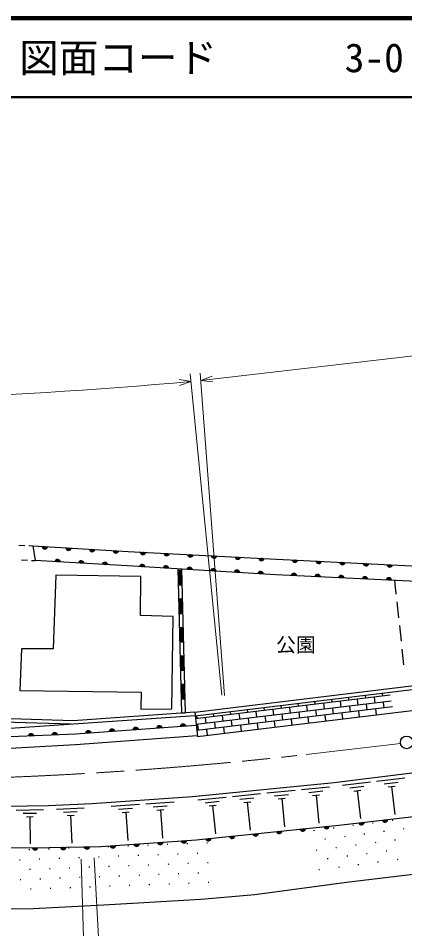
# Model space of a CAD drawing. Units: millimetres, scale not verified. Extents: x 40000 to 680000, y 20000 to 380000.
# Drawn here: x 120244 to 169122, y 264795 to 380000 of the extents above; entities that cross this region are included whole.
import ezdxf
from ezdxf.enums import TextEntityAlignment as Align

# ---------------------------------------------------------------- set-up
doc = ezdxf.new("R2010")
doc.units = ezdxf.units.MM
doc.header["$LTSCALE"] = 1000
doc.linetypes.add('CHAIN', pattern=[18.5, 12, -1.5, 3.5, -1.5])
for name, color, linetype, lineweight in [('M-BGD', 7, 'Continuous', 25), ('M-BMK', 2, 'CHAIN', 13), ('M-BMK-HTXT', 7, 'Continuous', 13), ('M-BMK-SRVR', 3, 'Continuous', 25), ('M-STR-HTXT', 7, 'Continuous', 13), ('M-TTL', 2, 'Continuous', 140), ('M-TTL-LINE', 7, 'Continuous', 50)]:
    doc.layers.add(name, color=color, linetype=linetype, lineweight=lineweight)
doc.layers.add('M-TTL-TXT', color=7, linetype='Continuous')
doc.styles.add('ＭＳ ゴシック', font='')
doc.styles.get('ＭＳ ゴシック').set_extended_font_data('MS Gothic')

msp = doc.modelspace()

# ---------------------------------------------------------------- linework, layer by layer
at = {"layer": 'M-BGD'}
for p, q in [((120331, 313337), (121080, 313296)), ((121579, 313268), (122074, 313241)), ((122074, 313241), (122391, 311386)), ((120657, 311476), (121406, 311437)), ((121906, 311411), (122391, 311386)), ((140482, 310321), (140931, 310332)), ((140925, 292094), (140482, 310321)), ((140937, 310100), (140487, 310089)), ((140621, 308292), (140577, 310091)), ((140711, 308294), (140667, 310093)), ((140801, 308296), (140757, 310095)), ((140891, 308298), (140847, 310098)), ((141375, 292105), (140931, 310332)), ((168046, 307138), (167857, 308874)), ((140531, 308289), (140981, 308300)), ((141025, 306501), (140575, 306490)), ((140709, 304693), (140665, 306492)), ((140799, 304695), (140755, 306494)), ((140889, 304697), (140845, 306496)), ((140978, 304699), (140935, 306499)), ((168369, 304155), (168153, 306144)), ((140619, 304690), (141068, 304701)), ((168693, 301173), (168477, 303161)), ((141112, 302902), (140662, 302891)), ((140796, 301094), (140752, 302893)), ((140886, 301096), (140842, 302895)), ((140976, 301098), (140932, 302898)), ((141066, 301100), (141022, 302900)), ((140706, 301091), (141156, 301102)), ((169016, 298190), (168800, 300179)), ((141200, 299303), (140750, 299292)), ((140884, 297495), (140840, 299294)), ((140974, 297497), (140930, 299296)), ((141064, 297499), (141020, 299299)), ((141154, 297501), (141110, 299301)), ((140794, 297493), (141244, 297504)), ((141288, 295704), (140838, 295693)), ((140971, 293896), (140928, 295695)), ((141061, 293898), (141018, 295697)), ((141151, 293900), (141108, 295700)), ((141241, 293902), (141198, 295702)), ((140882, 293894), (141331, 293905)), ((167291, 294336), (142651, 291370)), ((142906, 289134), (184695, 294164)), ((159939, 293451), (159892, 293840)), ((162073, 293708), (162027, 294098)), ((163230, 293092), (163141, 293836)), ((164208, 293965), (164161, 294355)), ((165365, 293348), (165275, 294093)), ((166343, 294222), (166296, 294613)), ((167421, 293596), (142736, 290625)), ((167550, 292856), (142821, 289880)), ((151401, 292423), (151354, 292809)), ((153535, 292680), (153489, 293067)), ((154692, 292064), (154602, 292808)), ((155670, 292937), (155623, 293324)), ((156827, 292321), (156737, 293065)), ((157804, 293194), (157758, 293582)), ((158961, 292578), (158872, 293322)), ((160118, 291961), (160029, 292706)), ((161096, 292835), (161006, 293579)), ((162253, 292218), (162163, 292963)), ((164387, 292475), (164298, 293220)), ((166522, 292732), (166432, 293477)), ((142555, 292214), (127188, 291086)), ((140925, 292094), (141375, 292105)), ((142555, 292214), (142906, 289134)), ((142862, 291395), (142816, 291778)), ((144019, 290779), (143929, 291524)), ((144997, 291652), (144951, 292036)), ((146154, 291036), (146064, 291781)), ((147131, 291909), (147085, 292294)), ((148288, 291293), (148199, 292038)), ((149266, 292166), (149220, 292551)), ((150423, 291550), (150333, 292295)), ((151580, 290934), (151490, 291678)), ((152557, 291807), (152468, 292552)), ((153714, 291191), (153625, 291935)), ((155849, 291448), (155759, 292192)), ((157006, 290831), (156916, 291576)), ((157984, 291705), (157894, 292449)), ((159140, 291088), (159051, 291833)), ((161275, 291345), (161185, 292090)), ((163410, 291602), (163320, 292347)), ((165544, 291859), (165455, 292604)), ((143041, 289906), (142952, 290651)), ((145176, 290163), (145086, 290908)), ((147311, 290420), (147221, 291165)), ((148467, 289804), (148378, 290548)), ((149445, 290677), (149356, 291422)), ((150602, 290061), (150512, 290805)), ((152737, 290318), (152647, 291062)), ((154871, 290575), (154782, 291319)), ((144198, 289290), (144109, 290035)), ((146333, 289547), (146243, 290292)), ((165555, 283474), (169120, 283908)), ((151695, 281976), (155250, 282330)), ((156052, 282410), (159595, 282762)), ((161230, 282947), (164772, 283378)), ((162169, 282612), (163941, 282828)), ((162666, 282223), (163552, 282331)), ((163109, 282277), (163540, 278735)), ((166501, 283137), (168283, 283354)), ((167001, 282745), (167892, 282854)), ((167446, 282800), (167880, 279235)), ((142945, 281106), (146524, 281462)), ((147326, 281542), (150893, 281897)), ((148262, 281185), (150045, 281362)), ((152628, 281620), (154405, 281797)), ((153116, 281220), (154005, 281309)), ((153561, 281264), (153914, 277709)), ((156982, 282055), (158753, 282231)), ((157469, 281656), (158355, 281744)), ((157912, 281700), (158264, 278157)), ((125068, 279929), (128573, 280095)), ((131978, 280313), (135569, 280567)), ((132907, 279927), (134703, 280054)), ((136365, 280623), (139959, 280877)), ((137296, 280238), (139092, 280365)), ((143884, 280748), (145673, 280926)), ((144376, 280345), (145271, 280434)), ((144823, 280389), (145179, 276811)), ((148752, 280783), (149644, 280872)), ((149198, 280828), (149553, 277261)), ((119990, 279820), (123427, 279872)), ((120855, 279403), (122574, 279429)), ((121292, 278980), (122151, 278993)), ((121721, 278987), (121773, 275549)), ((125965, 279532), (127717, 279615)), ((126424, 279115), (127300, 279156)), ((126862, 279136), (127028, 275631)), ((133388, 279510), (134285, 279574)), ((133837, 279542), (134091, 275951)), ((137776, 279820), (138675, 279884)), ((138226, 279852), (138480, 276259)), ((162658, 277856), (162559, 277844)), ((165138, 278178), (165038, 278165)), ((167617, 278500), (167518, 278487)), ((157700, 277213), (157601, 277200)), ((160179, 277535), (160080, 277522)), ((164059, 276778), (163960, 276765)), ((166538, 277099), (166439, 277086)), ((169017, 277421), (168918, 277408)), ((136683, 275355), (136583, 275351)), ((139181, 275448), (139081, 275445)), ((141679, 275542), (141579, 275538)), ((144178, 275635), (144078, 275632)), ((159100, 276134), (159001, 276122)), ((161580, 276456), (161480, 276443)), ((162980, 275377), (162881, 275364)), ((165459, 275699), (165360, 275686)), ((167938, 276021), (167839, 276008)), ((121693, 274794), (121593, 274790)), ((124192, 274887), (124092, 274883)), ((126690, 274981), (126590, 274977)), ((129188, 275074), (129088, 275070)), ((131686, 275168), (131586, 275164)), ((134185, 275261), (134085, 275257)), ((140477, 274246), (140377, 274242)), ((142975, 274339), (142875, 274336)), ((158021, 274734), (157922, 274721)), ((160501, 275056), (160402, 275043)), ((164380, 274298), (164281, 274286)), ((166860, 274620), (166760, 274607)), ((120491, 273498), (120391, 273494)), ((122989, 273591), (122889, 273588)), ((125488, 273685), (125388, 273681)), ((127986, 273778), (127886, 273775)), ((130484, 273872), (130384, 273868)), ((132982, 273965), (132882, 273962)), ((135481, 274059), (135381, 274055)), ((137979, 274152), (137879, 274149)), ((141773, 273044), (141673, 273040)), ((144271, 273137), (144171, 273133)), ((159422, 273655), (159323, 273642)), ((161901, 273977), (161802, 273964)), ((165781, 273220), (165682, 273207)), ((168260, 273541), (168161, 273528)), ((121787, 272295), (121687, 272292)), ((124285, 272389), (124185, 272385)), ((126783, 272482), (126683, 272479)), ((129282, 272576), (129182, 272572)), ((131780, 272669), (131680, 272666)), ((134278, 272763), (134178, 272759)), ((136776, 272857), (136676, 272853)), ((139275, 272950), (139175, 272946)), ((158343, 272255), (158244, 272242)), ((160822, 272576), (160723, 272564)), ((163302, 272898), (163202, 272885)), ((120585, 271000), (120485, 270996)), ((123083, 271093), (122983, 271089)), ((125581, 271187), (125481, 271183)), ((128079, 271280), (127979, 271276)), ((130578, 271374), (130478, 271370)), ((133076, 271467), (132976, 271463)), ((135574, 271561), (135474, 271557)), ((138072, 271654), (137972, 271650)), ((140571, 271748), (140471, 271744)), ((143069, 271841), (142969, 271837)), ((121880, 269797), (121780, 269793)), ((124379, 269891), (124279, 269887)), ((126877, 269984), (126777, 269980)), ((129375, 270078), (129275, 270074)), ((131873, 270171), (131773, 270167)), ((134372, 270265), (134272, 270261)), ((136870, 270358), (136770, 270355)), ((139368, 270452), (139268, 270448)), ((141866, 270545), (141766, 270542)), ((144365, 270639), (144265, 270635))]:
    msp.add_line(p, q, dxfattribs=at)
for points in [[(122074, 313241), (134133, 312536), (152906, 311578), (172539, 310590), (197838, 309658), (214324, 309342), (223031, 309366)], [(126918, 290672), (112501, 291116), (107182, 292501), (94074, 291836), (93770, 290848), (77679, 291240), (77061, 291470), (73799, 311621)], [(127188, 291086), (112566, 291585), (107086, 292925), (93815, 292377), (93521, 291325), (77809, 291708), (77553, 291855), (74263, 311697)], [(222929, 307536), (214221, 307511), (197735, 307827), (172410, 308659), (152797, 309586), (134030, 310706), (122391, 311386)], [(142555, 292214), (182784, 297094), (199441, 304095)], [(142608, 291753), (182910, 296619), (199489, 303586)], [(69424, 279077), (102578, 280060), (124055, 280381), (129539, 280641), (142294, 281544), (160184, 283323), (170019, 284521), (198125, 288309), (227908, 292037), (244579, 294222), (256827, 295505), (269064, 296228), (284732, 296681), (303469, 296000), (315987, 294997), (337904, 292234), (384891, 286447), (484552, 274957), (490332, 274156), (499814, 273154), (507809, 272548)], [(142608, 291753), (127215, 290692), (119221, 290138), (112577, 289946), (85431, 289559), (69267, 289364)], [(69459, 274155), (102599, 274897), (124170, 275068), (130709, 275213), (142729, 276056), (160782, 277913), (172472, 279261), (199069, 282640), (228660, 286670), (245217, 289173), (257202, 290784), (269261, 291751), (284725, 291992), (303019, 290816), (316099, 289404), (338483, 286896), (367648, 283565), (384379, 281450), (452746, 272939), (485088, 269178)], [(142749, 290513), (127476, 289439), (119263, 289061), (112594, 288952), (85453, 288482), (69280, 288250)], [(69293, 287226), (85218, 287191), (112621, 287463), (119169, 287666), (127466, 288126), (142891, 289268)], [(69514, 266555), (102608, 267114), (122125, 267364), (131050, 267821), (143321, 268527), (150155, 269147), (161766, 270689), (173354, 272093), (200019, 275452), (229730, 279254), (246257, 281490), (258043, 283041), (268289, 284357), (284591, 284774), (295782, 284246), (302451, 283652), (315397, 282486), (337796, 280229), (366936, 277215), (383582, 275481), (409490, 272599), (425575, 270659)]]:
    msp.add_lwpolyline(points, dxfattribs=at)
msp.add_lwpolyline([(139673, 292609), (139853, 304296), (135715, 304448), (135740, 309367), (125004, 309528), (124663, 300212), (120671, 300204), (120446, 294945), (135807, 294737), (135753, 292577)], close=True, dxfattribs=at)
for centre, radius, start, end in [((123614, 313205), 354, 185.45269, 347.85787), ((123614, 313205), 283, 187.67673, 345.63383), ((123614, 313205), 212, 191.42306, 341.88751), ((123614, 313205), 142, 199.13479, 334.17578), ((123614, 313205), 100, 209.45245, 323.85812), ((126609, 313030), 354, 185.45269, 347.85787), ((126609, 313030), 283, 187.67673, 345.63383), ((126609, 313030), 212, 191.42306, 341.88751), ((126609, 313030), 142, 199.13479, 334.17578), ((126609, 313030), 100, 209.45245, 323.85812), ((129604, 312855), 354, 185.45269, 347.85787), ((129604, 312855), 283, 187.67673, 345.63383), ((129604, 312855), 212, 191.42306, 341.88751), ((129604, 312855), 142, 199.13479, 334.17578), ((129604, 312855), 100, 209.45245, 323.85812), ((132599, 312680), 354, 185.45269, 347.85787), ((132599, 312680), 283, 187.67673, 345.63383), ((132599, 312680), 212, 191.42306, 341.88751), ((132599, 312680), 142, 199.13479, 334.17578), ((132599, 312680), 100, 209.45245, 323.85812), ((136032, 312493), 354, 185.87506, 348.28024), ((136032, 312493), 283, 188.0991, 346.0562), ((136032, 312493), 212, 191.84542, 342.30987), ((136032, 312493), 142, 199.55715, 334.59814), ((136032, 312493), 100, 209.87482, 324.28048), ((139028, 312340), 354, 185.87506, 348.28024), ((139028, 312340), 283, 188.0991, 346.0562), ((139028, 312340), 212, 191.84542, 342.30987), ((139028, 312340), 142, 199.55715, 334.59814), ((139028, 312340), 100, 209.87482, 324.28048), ((125213, 311167), 354, 5.45269, 167.85787), ((125213, 311167), 283, 7.67673, 165.63383), ((125213, 311167), 212, 11.42306, 161.88751), ((125213, 311167), 142, 19.13479, 154.17578), ((125213, 311167), 100, 29.45245, 143.85812), ((128207, 310992), 354, 5.45269, 167.85787), ((128207, 310992), 283, 7.67673, 165.63383), ((128207, 310992), 212, 11.42306, 161.88751), ((128207, 310992), 142, 19.13479, 154.17578), ((128207, 310992), 100, 29.45245, 143.85812), ((131202, 310817), 354, 5.45269, 167.85787), ((131202, 310817), 283, 7.67673, 165.63383), ((142024, 312187), 354, 185.87506, 348.28024), ((142024, 312187), 283, 188.0991, 346.0562), ((142024, 312187), 212, 191.84542, 342.30987), ((142024, 312187), 142, 199.55715, 334.59814), ((142024, 312187), 100, 209.87482, 324.28048), ((145020, 312035), 354, 185.87506, 348.28024), ((145020, 312035), 283, 188.0991, 346.0562), ((145020, 312035), 212, 191.84542, 342.30987), ((145020, 312035), 142, 199.55715, 334.59814), ((145020, 312035), 100, 209.87482, 324.28048), ((148016, 311882), 354, 185.87506, 348.28024), ((148016, 311882), 283, 188.0991, 346.0562), ((148016, 311882), 212, 191.84542, 342.30987), ((148016, 311882), 142, 199.55715, 334.59814), ((148016, 311882), 100, 209.87482, 324.28048), ((151012, 311729), 354, 185.87506, 348.28024), ((151012, 311729), 283, 188.0991, 346.0562), ((151012, 311729), 212, 191.84542, 342.30987), ((151012, 311729), 142, 199.55715, 334.59814), ((151012, 311729), 100, 209.87482, 324.28048), ((155235, 311515), 354, 185.91738, 348.32256), ((155235, 311515), 283, 188.14142, 346.09852), ((155235, 311515), 212, 191.88775, 342.35219), ((155235, 311515), 142, 199.59948, 334.64046), ((155235, 311515), 100, 209.91714, 324.3228), ((158231, 311364), 354, 185.91738, 348.32256), ((158231, 311364), 283, 188.14142, 346.09852), ((158231, 311364), 212, 191.88775, 342.35219), ((158231, 311364), 142, 199.59948, 334.64046), ((158231, 311364), 100, 209.91714, 324.3228), ((161227, 311213), 354, 185.91738, 348.32256), ((161227, 311213), 283, 188.14142, 346.09852), ((161227, 311213), 212, 191.88775, 342.35219), ((161227, 311213), 142, 199.59948, 334.64046), ((161227, 311213), 100, 209.91714, 324.3228), ((131202, 310817), 212, 11.42306, 161.88751), ((131202, 310817), 142, 19.13479, 154.17578), ((131202, 310817), 100, 29.45245, 143.85812), ((135924, 310538), 354, 5.38155, 167.78673), ((135924, 310538), 283, 7.60559, 165.56269), ((135924, 310538), 212, 11.35191, 161.81636), ((135924, 310538), 142, 19.06364, 154.10463), ((135924, 310538), 100, 29.38131, 143.78697), ((138918, 310360), 354, 5.38155, 167.78673), ((138918, 310360), 283, 7.60559, 165.56269), ((138918, 310360), 212, 11.35191, 161.81636), ((138918, 310360), 142, 19.06364, 154.10463), ((138918, 310360), 100, 29.38131, 143.78697), ((141913, 310181), 354, 5.38155, 167.78673), ((141913, 310181), 283, 7.60559, 165.56269), ((141913, 310181), 212, 11.35191, 161.81636), ((141913, 310181), 142, 19.06364, 154.10463), ((141913, 310181), 100, 29.38131, 143.78697), ((144908, 310002), 354, 5.38155, 167.78673), ((144908, 310002), 283, 7.60559, 165.56269), ((144908, 310002), 212, 11.35191, 161.81636), ((144908, 310002), 142, 19.06364, 154.10463), ((144908, 310002), 100, 29.38131, 143.78697), ((147902, 309823), 354, 5.38155, 167.78673), ((147902, 309823), 283, 7.60559, 165.56269), ((147902, 309823), 212, 11.35191, 161.81636), ((147902, 309823), 142, 19.06364, 154.10463), ((147902, 309823), 100, 29.38131, 143.78697), ((150897, 309645), 354, 5.38155, 167.78673), ((150897, 309645), 283, 7.60559, 165.56269), ((164223, 311063), 354, 185.91738, 348.32256), ((164223, 311063), 283, 188.14142, 346.09852), ((164223, 311063), 212, 191.88775, 342.35219), ((164223, 311063), 142, 199.59948, 334.64046), ((164223, 311063), 100, 209.91714, 324.3228), ((167219, 310912), 354, 185.91738, 348.32256), ((167219, 310912), 283, 188.14142, 346.09852), ((167219, 310912), 212, 191.88775, 342.35219), ((167219, 310912), 142, 199.59948, 334.64046), ((167219, 310912), 100, 209.91714, 324.3228), ((150897, 309645), 212, 11.35191, 161.81636), ((150897, 309645), 142, 19.06364, 154.10463), ((150897, 309645), 100, 29.38131, 143.78697), ((155109, 309422), 354, 6.09299, 168.49817), ((155109, 309422), 283, 8.31703, 166.27413), ((155109, 309422), 212, 12.06336, 162.52781), ((155109, 309422), 142, 19.77509, 154.81608), ((155109, 309422), 100, 30.09275, 144.49841), ((158106, 309281), 354, 6.09299, 168.49817), ((158106, 309281), 283, 8.31703, 166.27413), ((158106, 309281), 212, 12.06336, 162.52781), ((158106, 309281), 142, 19.77509, 154.81608), ((158106, 309281), 100, 30.09275, 144.49841), ((161103, 309139), 354, 6.09299, 168.49817), ((161103, 309139), 283, 8.31703, 166.27413), ((161103, 309139), 212, 12.06336, 162.52781), ((161103, 309139), 142, 19.77509, 154.81608), ((161103, 309139), 100, 30.09275, 144.49841), ((164099, 308997), 354, 6.09299, 168.49817), ((164099, 308997), 283, 8.31703, 166.27413), ((164099, 308997), 212, 12.06336, 162.52781), ((164099, 308997), 142, 19.77509, 154.81608), ((164099, 308997), 100, 30.09275, 144.49841), ((167096, 308856), 354, 6.09299, 168.49817), ((167096, 308856), 283, 8.31703, 166.27413), ((167096, 308856), 212, 12.06336, 162.52781), ((167096, 308856), 142, 19.77509, 154.81608), ((167096, 308856), 100, 30.09275, 144.49841), ((138109, 290132), 354, 12.81915, 175.22433), ((138109, 290132), 283, 15.04319, 173.00029), ((138109, 290132), 212, 18.78951, 169.25396), ((141102, 290342), 354, 12.81915, 175.22433), ((141102, 290342), 283, 15.04319, 173.00029), ((141102, 290342), 212, 18.78951, 169.25396), ((141102, 290342), 142, 26.50124, 161.54223), ((141102, 290342), 100, 36.8189, 151.22457), ((121874, 289127), 354, 11.42953, 173.8347), ((121874, 289127), 283, 13.65356, 171.61066), ((121874, 289127), 212, 17.39989, 167.86434), ((121874, 289127), 142, 25.11162, 160.15261), ((121874, 289127), 100, 35.42928, 149.83495), ((124870, 289265), 354, 11.42953, 173.8347), ((124870, 289265), 283, 13.65356, 171.61066), ((124870, 289265), 212, 17.39989, 167.86434), ((124870, 289265), 142, 25.11162, 160.15261), ((124870, 289265), 100, 35.42928, 149.83495), ((129131, 289501), 354, 12.81915, 175.22433), ((129131, 289501), 283, 15.04319, 173.00029), ((129131, 289501), 212, 18.78951, 169.25396), ((129131, 289501), 142, 26.50124, 161.54223), ((129131, 289501), 100, 36.8189, 151.22457), ((132124, 289711), 354, 12.81915, 175.22433), ((132124, 289711), 283, 15.04319, 173.00029), ((132124, 289711), 212, 18.78951, 169.25396), ((132124, 289711), 142, 26.50124, 161.54223), ((132124, 289711), 100, 36.8189, 151.22457), ((135116, 289922), 354, 12.81915, 175.22433), ((135116, 289922), 283, 15.04319, 173.00029), ((135116, 289922), 212, 18.78951, 169.25396), ((135116, 289922), 142, 26.50124, 161.54223), ((135116, 289922), 100, 36.8189, 151.22457), ((138109, 290132), 142, 26.50124, 161.54223), ((138109, 290132), 100, 36.8189, 151.22457), ((159211, 277806), 354, 194.67133, 357.07651), ((159211, 277806), 283, 196.89537, 354.85247), ((159211, 277806), 212, 200.6417, 351.10615), ((159211, 277806), 142, 208.35343, 343.39442), ((159211, 277806), 100, 218.67109, 333.07675), ((163641, 278297), 354, 195.3765, 357.78168), ((163641, 278297), 283, 197.60054, 355.55764), ((163641, 278297), 212, 201.34687, 351.81131), ((163641, 278297), 142, 209.0586, 344.09958), ((163641, 278297), 100, 219.37626, 333.78192), ((166621, 278641), 354, 195.3765, 357.78168), ((166621, 278641), 283, 197.60054, 355.55764), ((166621, 278641), 212, 201.34687, 351.81131), ((166621, 278641), 142, 209.0586, 344.09958), ((166621, 278641), 100, 219.37626, 333.78192), ((147274, 276578), 354, 194.67133, 357.07651), ((147274, 276578), 283, 196.89537, 354.85247), ((147274, 276578), 212, 200.6417, 351.10615), ((147274, 276578), 142, 208.35343, 343.39442), ((147274, 276578), 100, 218.67109, 333.07675), ((150258, 276885), 354, 194.67133, 357.07651), ((150258, 276885), 283, 196.89537, 354.85247), ((150258, 276885), 212, 200.6417, 351.10615), ((150258, 276885), 142, 208.35343, 343.39442), ((150258, 276885), 100, 218.67109, 333.07675), ((153242, 277192), 354, 194.67133, 357.07651), ((153242, 277192), 283, 196.89537, 354.85247), ((153242, 277192), 212, 200.6417, 351.10615), ((153242, 277192), 142, 208.35343, 343.39442), ((153242, 277192), 100, 218.67109, 333.07675), ((156226, 277499), 354, 194.67133, 357.07651), ((156226, 277499), 283, 196.89537, 354.85247), ((156226, 277499), 212, 200.6417, 351.10615), ((156226, 277499), 142, 208.35343, 343.39442), ((156226, 277499), 100, 218.67109, 333.07675), ((132226, 275373), 354, 192.8104, 355.21558), ((135219, 275583), 354, 192.8104, 355.21558), ((135219, 275583), 283, 195.03444, 352.99154), ((135219, 275583), 212, 198.78077, 349.24522), ((135219, 275583), 142, 206.4925, 341.53349), ((135219, 275583), 100, 216.81016, 331.21582), ((138211, 275793), 354, 192.8104, 355.21558), ((138211, 275793), 283, 195.03444, 352.99154), ((138211, 275793), 212, 198.78077, 349.24522), ((138211, 275793), 142, 206.4925, 341.53349), ((138211, 275793), 100, 216.81016, 331.21582), ((141204, 276003), 354, 192.8104, 355.21558), ((141204, 276003), 283, 195.03444, 352.99154), ((141204, 276003), 212, 198.78077, 349.24522), ((141204, 276003), 142, 206.4925, 341.53349), ((141204, 276003), 100, 216.81016, 331.21582), ((144289, 276271), 354, 194.67133, 357.07651), ((144289, 276271), 283, 196.89537, 354.85247), ((144289, 276271), 212, 200.6417, 351.10615), ((144289, 276271), 142, 208.35343, 343.39442), ((144289, 276271), 100, 218.67109, 333.07675), ((122384, 275108), 354, 189.25162, 351.6568), ((122384, 275108), 283, 191.47566, 349.43276), ((122384, 275108), 212, 195.22199, 345.68644), ((122384, 275108), 142, 202.93372, 337.97471), ((122384, 275108), 100, 213.25138, 327.65705), ((125939, 275161), 354, 190.06507, 352.47025), ((125939, 275161), 283, 192.28911, 350.24621), ((125939, 275161), 212, 196.03544, 346.49989), ((125939, 275161), 142, 203.74717, 338.78816), ((125939, 275161), 100, 214.06483, 328.47049), ((128938, 275228), 354, 190.06507, 352.47025), ((128938, 275228), 283, 192.28911, 350.24621), ((128938, 275228), 212, 196.03544, 346.49989), ((128938, 275228), 142, 203.74717, 338.78816), ((128938, 275228), 100, 214.06483, 328.47049), ((132226, 275373), 283, 195.03444, 352.99154), ((132226, 275373), 212, 198.78077, 349.24522), ((132226, 275373), 142, 206.4925, 341.53349), ((132226, 275373), 100, 216.81016, 331.21582)]:
    msp.add_arc(centre, radius, start, end, dxfattribs=at)
at = {"layer": 'M-BMK'}
msp.add_line((168576, 288244), (155460, 286711), dxfattribs=at)
msp.add_arc((98436, 800042), 516488, 269.96816, 276.33878, dxfattribs=at)
at = {"layer": 'M-BMK-SRVR'}
msp.add_circle((169364, 288383), 800, dxfattribs=at)
at = {"layer": 'M-STR-HTXT'}
for p, q in [((143328, 334176), (243776, 345819)), ((142109, 334035), (140582, 334274)), ((146006, 294342), (141994, 335028)), ((146316, 294310), (143259, 335094)), ((143328, 334176), (144775, 334721)), ((143328, 334176), (144861, 333976)), ((142109, 334035), (140649, 333527)), ((128203, 273595), (129017, 246654)), ((129843, 273778), (131324, 246853))]:
    msp.add_line(p, q, dxfattribs=at)
msp.add_arc((85949, 956836), 625328, 268.4244, 275.15266, dxfattribs=at)
at = {"layer": 'M-TTL'}
msp.add_line((680000, 380000), (40000, 380000), dxfattribs=at)
at = {"layer": 'M-TTL-LINE'}
msp.add_line((40000, 370000), (680000, 370000), dxfattribs=at)

# ---------------------------------------------------------------- texts
at = {"layer": 'M-BMK-HTXT', "style": 'ＭＳ ゴシック'}
msp.add_text('公園', height=1833, dxfattribs=at).set_placement((155356, 300739), align=Align.MIDDLE_CENTER)
at = {"layer": 'M-TTL-TXT', "style": 'ＭＳ ゴシック'}
for s, p in [('図面コード', (120380, 375000)), ('3-0', (161521, 375000))]:
    msp.add_text(s, height=3666, dxfattribs=at).set_placement(p, align=Align.MIDDLE_LEFT)

doc.saveas('drawing.dxf')
